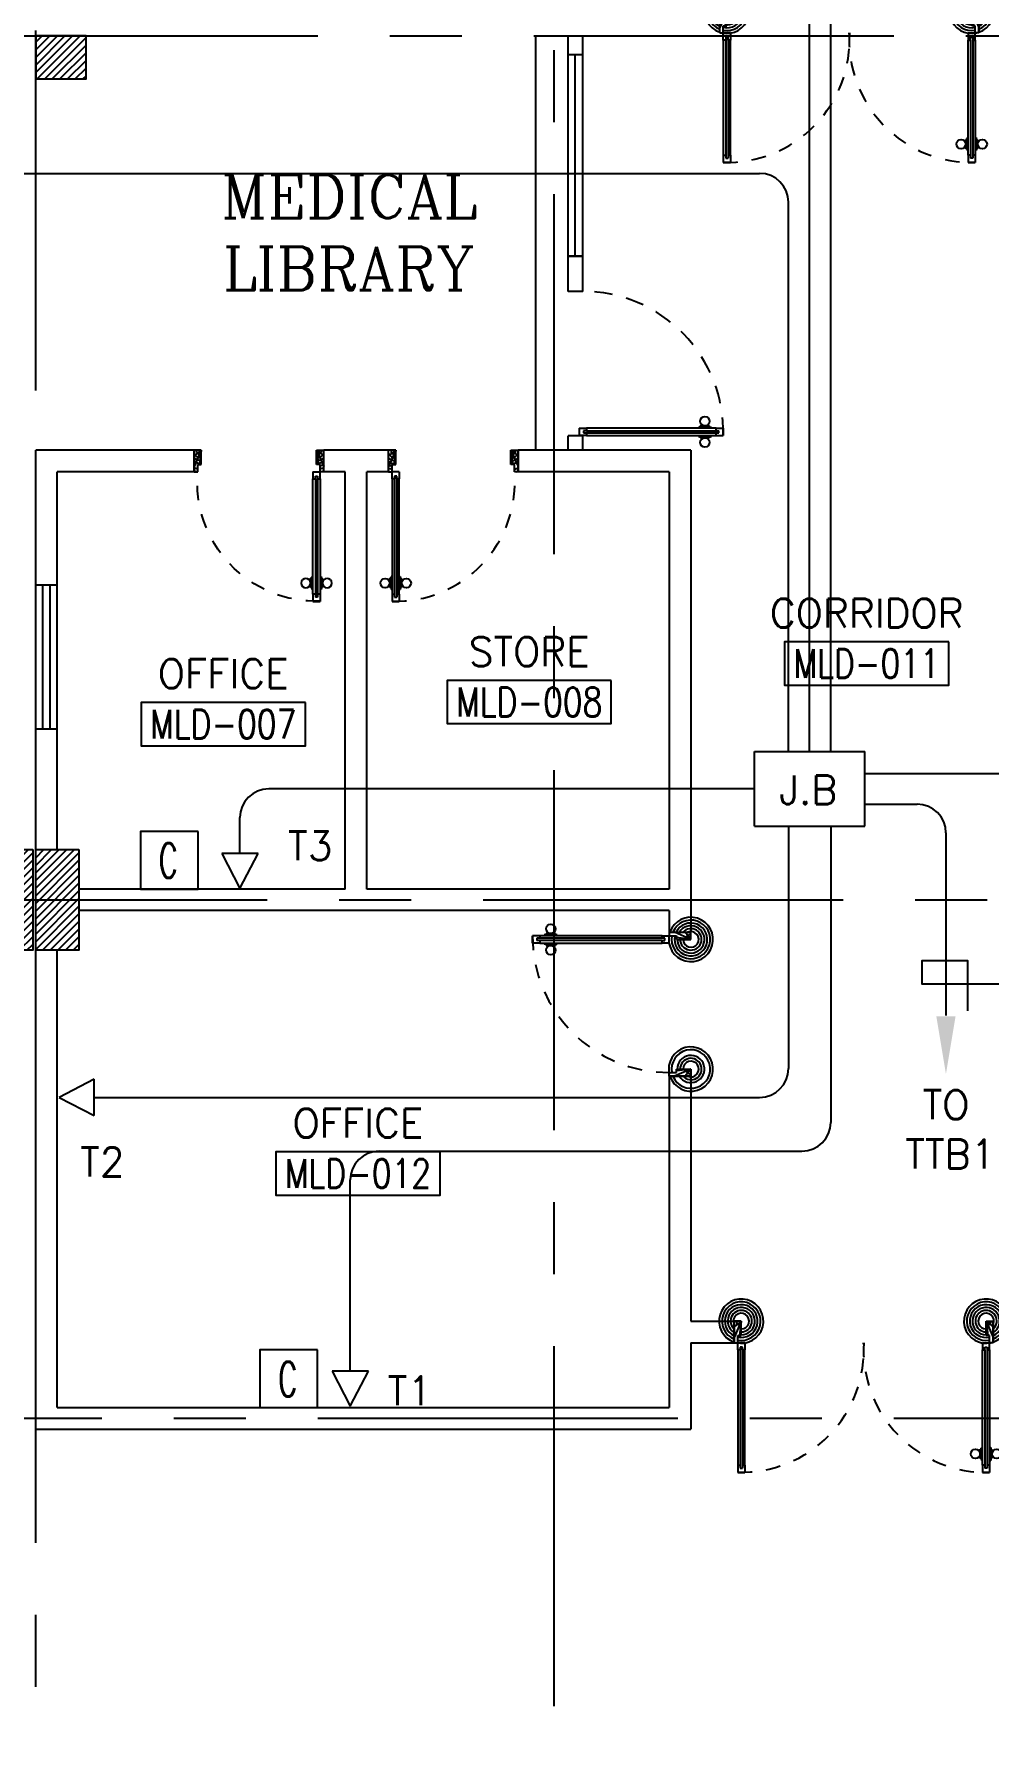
# Model space of a CAD drawing. Extents: x -1.4 to 90.6, y -12.3 to 78.9.
# Drawn here: x 52.18 to 58.81, y 22.35 to 34.25 of the extents above; entities that cross this region are included whole.
import ezdxf
from ezdxf.enums import TextEntityAlignment as Align

# ---------------------------------------------------------------- set-up
doc = ezdxf.new("R2010")
doc.units = 0
doc.header["$MEASUREMENT"] = 0
doc.linetypes.add('CENTERX2', pattern=[4, 2.5, -0.5, 0.5, -0.5])
doc.linetypes.add('HIDDEN', pattern=[0.375, 0.25, -0.125])
for name, color, linetype in [('AXES', 11, 'CENTERX2'), ('COL', 11, 'CONTINUOUS'), ('DIM', 11, 'CONTINUOUS'), ('DOOR', 11, 'CONTINUOUS'), ('E-CO', 6, 'CONTINUOUS'), ('E-TEL', 4, 'CONTINUOUS'), ('E-TEXT', 2, 'CONTINUOUS'), ('E-WIRE', 4, 'CONTINUOUS'), ('EJ', 11, 'CONTINUOUS'), ('HAT', 11, 'CONTINUOUS'), ('RM-BOX', 11, 'CONTINUOUS'), ('RM-NAME', 11, 'CONTINUOUS'), ('RM-NO', 11, 'CONTINUOUS'), ('WALL', 11, 'CONTINUOUS'), ('WIN', 11, 'CONTINUOUS')]:
    doc.layers.add(name, color=color, linetype=linetype)
doc.styles.add('ROMANC', font='romanc', dxfattribs={"height": 0.1})
doc.styles.add('ROMANS', font='ROMANS.shx', dxfattribs={"width": 0.6})
doc.styles.get("Standard").update_dxf_attribs({"font": 'TXT.shx'})

# ---------------------------------------------------------------- blocks, each defined once
blk = doc.blocks.new('A$C272A55A0')
at = {"layer": 'DOOR', "color": 0, "linetype": 'ByBlock'}
for p, q in [((0, 900), (0, 1050)), ((50, 1050), (0, 1050)), ((50, 950), (50, 1050)), ((1750, 950), (1750, 1050)), ((1750, 1050), (1800, 1050)), ((1800, 1050), (1800, 900)), ((0, 900), (25, 900)), ((25, 950), (50, 950)), ((25, 900), (25, 950)), ((75, 900), (25, 900)), ((25, 850), (25, 900)), ((42, 850), (25, 850)), ((58, 870), (42, 870)), ((42, 870), (42, 850)), ((58, 850), (58, 870)), ((75, 850), (58, 850)), ((75, 900), (75, 850)), ((1725, 900), (1775, 900)), ((1725, 900), (1725, 850)), ((1725, 850), (1742, 850)), ((1742, 870), (1758, 870)), ((1742, 850), (1742, 870)), ((1775, 950), (1750, 950)), ((1758, 870), (1758, 850)), ((1758, 850), (1775, 850)), ((1775, 900), (1775, 950)), ((1800, 900), (1775, 900)), ((1775, 850), (1775, 900)), ((1718, 160), (1709, 160)), ((1709, 95), (1709, 160)), ((1725, 173), (1718, 173)), ((1718, 173), (1718, 83)), ((1718, 95), (1718, 160)), ((1775, 173), (1782, 173)), ((1782, 173), (1782, 83)), ((1782, 160), (1791, 160)), ((1782, 95), (1782, 160)), ((1791, 95), (1791, 160)), ((25, 50), (42, 50)), ((25, 50), (25, 0)), ((25, 0), (75, 0)), ((75, 0), (25, 0)), ((42, 50), (42, 30)), ((42, 30), (58, 30)), ((58, 50), (75, 50)), ((58, 50), (58, 30)), ((75, 50), (75, 0)), ((1718, 95), (1709, 95)), ((1725, 83), (1718, 83)), ((1742, 50), (1725, 50)), ((1725, 50), (1725, 0)), ((1775, 0), (1725, 0)), ((1725, 0), (1775, 0)), ((1742, 50), (1742, 30)), ((1758, 30), (1742, 30)), ((1775, 50), (1758, 50)), ((1758, 50), (1758, 30)), ((1775, 83), (1782, 83)), ((1775, 50), (1775, 0)), ((1782, 95), (1791, 95))]:
    blk.add_line(p, q, dxfattribs=at)
at = {"layer": 'DOOR', "color": 9, "linetype": 'ByBlock'}
for p, q in [((50, 1050), (0, 1010)), ((50, 1050), (0, 937)), ((50, 1050), (37, 950)), ((1750, 1050), (1800, 1010)), ((1750, 1050), (1800, 937)), ((1750, 1050), (1763, 950))]:
    blk.add_line(p, q, dxfattribs=at)
at = {"layer": 'DOOR', "linetype": 'ByBlock'}
for p, q in [((25, 850), (25, 50)), ((42, 850), (42, 50)), ((58, 850), (58, 50)), ((75, 50), (75, 850)), ((1725, 50), (1725, 850)), ((1742, 850), (1742, 50)), ((1758, 850), (1758, 50)), ((1775, 850), (1775, 50))]:
    blk.add_line(p, q, dxfattribs=at)
at = {"layer": 'DOOR', "color": 0, "linetype": 'ByBlock'}
for centre in [(1676, 128), (1824, 128)]:
    blk.add_circle(centre, 32.4, dxfattribs=at)
at = {"layer": 'DOOR', "color": 9, "linetype": 'ByBlock'}
for centre, radius, start, end in [((50, 1050), 54.4, 203.2074, 270), ((50, 1050), 74.4, 227.7764, 270), ((50, 1050), 94.4, 238.0182, 270), ((50, 1050), 34.4, 180, 270), ((50, 1050), 14.4, 180, 270), ((1750, 1050), 14.4, 270, 0), ((1750, 1050), 34.4, 270, 0), ((1750, 1050), 54.4, 270, 336.7926), ((1750, 1050), 74.4, 270, 312.2236), ((1750, 1050), 94.4, 270, 301.9818), ((50, 1050), 114, 244.0838, 257.3774), ((50, 1050), 134, 248.1598, 259.28), ((50, 1050), 154, 251.1053, 256.2858), ((1750, 1050), 114, 282.6226, 295.9162), ((1750, 1050), 134, 280.72, 291.8402), ((1750, 1050), 154, 283.7142, 288.8947)]:
    blk.add_arc(centre, radius, start, end, dxfattribs=at)
at = {"layer": 'DOOR', "linetype": 'HIDDEN', "ltscale": 0.5}
for centre, start, end in [((50, 851), 268.3174, 3.2965), ((1750, 851), 176.7035, 271.6826)]:
    blk.add_arc(centre, 851, start, end, dxfattribs=at)
at = {"layer": 'WALL', "linetype": 'ByBlock'}
blk.add_line((1800, 900), (1800, 1050), dxfattribs=at)
blk = doc.blocks.new('RM1')
at = {"layer": 'RM-BOX'}
blk.add_lwpolyline([(570, -200), (-570, -200), (-570, -500), (570, -500)], close=True, dxfattribs=at)
at = {"layer": 'RM-NAME', "style": 'ROMANS'}
for tag, p in [('ROOMNAME1', (0, 324)), ('ROOMNAME2', (0, 0))]:
    blk.add_attdef(tag, text='', height=200, dxfattribs=at).set_placement(p, align=Align.MIDDLE)
at = {"layer": 'RM-NO', "style": 'ROMANS', "width": 0.8}
blk.add_attdef('ROOMNO', text='', height=200, dxfattribs=at).set_placement((0, -350), align=Align.MIDDLE)
blk = doc.blocks.new('C11')
at = {"layer": 'HAT'}
h = blk.add_hatch(dxfattribs=at)
h.set_pattern_fill('ANSI31', color=256, scale=300, style=0)
h.set_pattern_definition([(45, (-383765.23, -62181), (-26.5165043, 26.5165043), [])])
h.paths.add_polyline_path([(-20, 350), (-20, 700), (-320, 700), (-320, 350)])
h.paths.add_polyline_path([(-320, 0), (-20, 0), (-20, 350), (-320, 350)])
h = blk.add_hatch(dxfattribs=at)
h.set_pattern_fill('ANSI31', color=256, scale=300, style=0)
h.set_pattern_definition([(45, (-383445.23, -62181), (-26.5165043, 26.5165043), [])])
h.paths.add_polyline_path([(300, 350), (300, 700), (0, 700), (0, 350)])
h.paths.add_polyline_path([(0, 0), (300, 0), (300, 350), (0, 350)])
at = {"layer": 'COL'}
for points in [[(-20, 700), (-20, 0), (-320, 0), (-320, 700)], [(300, 700), (300, 0), (0, 0), (0, 700)]]:
    blk.add_lwpolyline(points, close=True, dxfattribs=at)
blk = doc.blocks.new('DOOR90')
at = {"layer": 'DOOR', "color": 7, "linetype": 'ByBlock'}
for p, q in [((-150, 0), (0, 0)), ((-150, 0), (-150, -25)), ((0, -50), (-114, 0)), ((0, -50), (-40, 0)), ((0, -50), (0, 0)), ((-1000, -25), (-1050, -25)), ((-1050, -75), (-1050, -25)), ((-1050, -25), (-1050, -75)), ((-1000, -75), (-1050, -75)), ((-1000, -42), (-1020, -42)), ((-1020, -42), (-1020, -58)), ((-1000, -58), (-1020, -58)), ((-1000, -25), (-1000, -42)), ((-1000, -58), (-1000, -75)), ((-878, -18), (-968, -18)), ((-968, -25), (-968, -18)), ((-968, -75), (-968, -82)), ((-878, -82), (-968, -82)), ((-955, -9), (-890, -9)), ((-955, -18), (-955, -9)), ((-955, -18), (-890, -18)), ((-955, -82), (-890, -82)), ((-955, -82), (-955, -91)), ((-955, -91), (-890, -91)), ((-890, -18), (-890, -9)), ((-890, -82), (-890, -91)), ((-878, -25), (-878, -18)), ((-878, -75), (-878, -82)), ((-200, -25), (-150, -25)), ((-200, -42), (-200, -25)), ((-180, -42), (-200, -42)), ((-200, -58), (-180, -58)), ((-200, -75), (-200, -58)), ((-150, -75), (-200, -75)), ((-180, -58), (-180, -42)), ((-150, -25), (-100, -25)), ((-150, -75), (-150, -25)), ((-100, -25), (-100, -50)), ((0, -50), (-100, -37)), ((-100, -50), (0, -50)), ((-150, -875), (-100, -875)), ((-150, -900), (-150, -875)), ((-150, -900), (0, -900)), ((0, -900), (-150, -900)), ((0, -850), (-114, -900)), ((-100, -875), (-100, -850)), ((0, -850), (-100, -863)), ((-100, -850), (0, -850)), ((0, -850), (-40, -900)), ((0, -850), (0, -900))]:
    blk.add_line(p, q, dxfattribs=at)
at = {"layer": 'DOOR', "linetype": 'ByBlock'}
for p, q in [((-200, -25), (-1000, -25)), ((-200, -42), (-1000, -42)), ((-200, -58), (-1000, -58)), ((-1000, -75), (-200, -75))]:
    blk.add_line(p, q, dxfattribs=at)
at = {"layer": 'DOOR', "color": 7, "linetype": 'ByBlock'}
for centre in [(-923, 24), (-923, -124)]:
    blk.add_circle(centre, 32.4, dxfattribs=at)
for centre, radius, start, end in [((0, -50), 154, 161.1053, 166.2858), ((0, -50), 94.4, 148.0182, 180), ((0, -50), 134, 158.1598, 169.28), ((0, -50), 114, 154.0838, 167.3774), ((0, -50), 74.4, 137.7764, 180), ((0, -50), 54.4, 113.2074, 180), ((0, -50), 34.4, 90, 180), ((0, -50), 14.4, 90, 180), ((0, -850), 154, 193.7142, 198.8947), ((0, -850), 134, 190.72, 201.8402), ((0, -850), 94.4, 180, 211.9818), ((0, -850), 74.4, 180, 222.2236), ((0, -850), 54.4, 180, 246.7926), ((0, -850), 34.4, 180, 270), ((0, -850), 14.4, 180, 270)]:
    blk.add_arc(centre, radius, start, end, dxfattribs=at)
at = {"layer": 'DOOR', "linetype": 'HIDDEN', "ltscale": 0.5}
blk.add_arc((-222, -50), 828, 178.2701, 275.003, dxfattribs=at)
blk = doc.blocks.new('DOOR1000')
at = {"layer": 'DOOR', "color": 7, "linetype": 'ByBlock'}
for p, q in [((-150, 0), (0, 0)), ((-150, 0), (-150, -25)), ((0, -50), (-114, 0)), ((0, -50), (-40, 0)), ((0, -50), (0, 0)), ((-1100, -25), (-1100, -75)), ((-1100, -75), (-1100, -25)), ((-1050, -25), (-1100, -25)), ((-1050, -75), (-1100, -75)), ((-1070, -42), (-1070, -58)), ((-1050, -42), (-1070, -42)), ((-1050, -58), (-1070, -58)), ((-1050, -25), (-1050, -42)), ((-1050, -58), (-1050, -75)), ((-1018, -25), (-1018, -18)), ((-928, -18), (-1018, -18)), ((-1018, -75), (-1018, -82)), ((-928, -82), (-1018, -82)), ((-1005, -18), (-1005, -9)), ((-1005, -9), (-940, -9)), ((-1005, -18), (-940, -18)), ((-1005, -82), (-1005, -91)), ((-1005, -82), (-940, -82)), ((-1005, -91), (-940, -91)), ((-940, -18), (-940, -9)), ((-940, -82), (-940, -91)), ((-928, -25), (-928, -18)), ((-928, -75), (-928, -82)), ((-200, -25), (-150, -25)), ((-200, -42), (-200, -25)), ((-180, -42), (-200, -42)), ((-200, -58), (-180, -58)), ((-200, -75), (-200, -58)), ((-150, -75), (-200, -75)), ((-180, -58), (-180, -42)), ((-150, -25), (-100, -25)), ((-150, -75), (-150, -25)), ((-100, -25), (-100, -50)), ((0, -50), (-100, -37)), ((-100, -50), (0, -50)), ((0, -950), (-114, -1000)), ((-100, -975), (-100, -950)), ((0, -950), (-100, -963)), ((-100, -950), (0, -950)), ((0, -950), (-40, -1000)), ((0, -950), (0, -1000)), ((-150, -975), (-100, -975)), ((-150, -1000), (-150, -975)), ((-150, -1000), (0, -1000)), ((0, -1000), (-150, -1000))]:
    blk.add_line(p, q, dxfattribs=at)
at = {"layer": 'DOOR', "linetype": 'ByBlock'}
for p, q in [((-200, -25), (-1050, -25)), ((-200, -42), (-1050, -42)), ((-200, -58), (-1050, -58)), ((-1050, -75), (-200, -75))]:
    blk.add_line(p, q, dxfattribs=at)
at = {"layer": 'DOOR', "color": 7, "linetype": 'ByBlock'}
for centre in [(-973, 24), (-973, -124)]:
    blk.add_circle(centre, 32.4, dxfattribs=at)
for centre, radius, start, end in [((0, -50), 154, 161.1053, 166.2858), ((0, -50), 94.4, 148.0182, 180), ((0, -50), 134, 158.1598, 169.28), ((0, -50), 114, 154.0838, 167.3774), ((0, -50), 74.4, 137.7764, 180), ((0, -50), 54.4, 113.2074, 180), ((0, -50), 34.4, 90, 180), ((0, -50), 14.4, 90, 180), ((0, -950), 94.4, 180, 211.9818), ((0, -950), 74.4, 180, 222.2236), ((0, -950), 54.4, 180, 246.7926), ((0, -950), 34.4, 180, 270), ((0, -950), 14.4, 180, 270), ((0, -950), 154, 193.7142, 198.8947), ((0, -950), 134, 190.72, 201.8402)]:
    blk.add_arc(centre, radius, start, end, dxfattribs=at)
at = {"layer": 'DOOR', "linetype": 'HIDDEN', "ltscale": 0.5}
blk.add_arc((-150, -25), 950, 180, 270, dxfattribs=at)

msp = doc.modelspace()

# ---------------------------------------------------------------- hatches: boundary and pattern name
at = {"layer": 'HAT'}
h = msp.add_hatch(dxfattribs=at)
h.set_pattern_fill('ANSI31', color=256, scale=0.3, style=0)
h.set_pattern_definition([(45, (-331.203787, -4.59447), (-0.0265165043, 0.0265165043), [])])
h.paths.add_polyline_path([(52.1914, 33.9365), (52.5414, 33.9365), (52.5414, 34.2365), (52.1914, 34.2365)])

# ---------------------------------------------------------------- linework, layer by layer
at = {"layer": 'AXES'}
for p, q in [((52.1914, -0.2278), (52.1914, 77.8997)), ((55.7914, 6.6365), (55.7914, 65.4565)), ((-0.35, 34.2365), (68.3914, 34.2365)), ((-0.7, 28.2365), (68.3914, 28.2365)), ((10.1514, 24.6365), (68.3914, 24.6365))]:
    msp.add_line(p, q, dxfattribs=at)
at = {"layer": 'COL'}
msp.add_lwpolyline([(52.1914, 34.2365), (52.1914, 33.9365), (52.5414, 33.9365), (52.5414, 34.2365)], close=True, dxfattribs=at)
at = {"layer": 'DIM'}
msp.add_line((55.6647, 31.359), (55.6647, 34.2365), dxfattribs=at)
at = {"layer": 'DOOR', "linetype": 'ByBlock'}
for p, q in [((55.9664, 31.5111), (56.0164, 31.5111)), ((55.9664, 31.5111), (55.9664, 31.4611)), ((56.0164, 31.4611), (55.9664, 31.4611)), ((56.0164, 31.4941), (55.9964, 31.4941)), ((55.9964, 31.4941), (55.9964, 31.4781)), ((55.9964, 31.4781), (56.0164, 31.4781)), ((56.9164, 31.5111), (56.0164, 31.5111)), ((56.0164, 31.5111), (56.0164, 31.4941)), ((56.0164, 31.4941), (56.9164, 31.4941)), ((56.0164, 31.4781), (56.9164, 31.4781)), ((56.0164, 31.4781), (56.0164, 31.4611)), ((56.0164, 31.4611), (56.9164, 31.4611)), ((56.7941, 31.5183), (56.8841, 31.5183)), ((56.7941, 31.5111), (56.7941, 31.5183)), ((56.7941, 31.4611), (56.7941, 31.4539)), ((56.7941, 31.4539), (56.8841, 31.4539)), ((56.8715, 31.5273), (56.8067, 31.5273)), ((56.8067, 31.5183), (56.8067, 31.5273)), ((56.8715, 31.5183), (56.8067, 31.5183)), ((56.8715, 31.4539), (56.8067, 31.4539)), ((56.8067, 31.4539), (56.8067, 31.4449)), ((56.8715, 31.4449), (56.8067, 31.4449)), ((56.8715, 31.5183), (56.8715, 31.5273)), ((56.8715, 31.4539), (56.8715, 31.4449)), ((56.8841, 31.5111), (56.8841, 31.5183)), ((56.8841, 31.4611), (56.8841, 31.4539)), ((56.9164, 31.5111), (56.9664, 31.5111)), ((56.9164, 31.4941), (56.9164, 31.5111)), ((56.9164, 31.4941), (56.9364, 31.4941)), ((56.9164, 31.4781), (56.9364, 31.4781)), ((56.9164, 31.4611), (56.9164, 31.4781)), ((56.9164, 31.4611), (56.9664, 31.4611)), ((56.9664, 31.4611), (56.9664, 31.5111))]:
    msp.add_line(p, q, dxfattribs=at)
at = {"layer": 'DOOR', "color": 97, "linetype": 'ByBlock'}
for p, q in [((56.9364, 31.4781), (56.9364, 31.4941)), ((56.9664, 31.5111), (56.9664, 31.4611))]:
    msp.add_line(p, q, dxfattribs=at)
at = {"layer": 'DOOR', "linetype": 'ByBlock'}
for centre in [(56.8391, 31.5597), (56.8391, 31.4126)]:
    msp.add_circle(centre, 0.0324, dxfattribs=at)
at = {"layer": 'DOOR', "linetype": 'HIDDEN', "ltscale": 0.5}
msp.add_arc((55.9917, 31.4861), 0.975, 358.53072, 90.01883, dxfattribs=at)
at = {"layer": 'E-CO', "color": 4}
for points in [[(53.3189, 28.7115), (52.9189, 28.7115), (52.9189, 28.3115), (53.3189, 28.3115)], [(54.1486, 25.1115), (53.7486, 25.1115), (53.7486, 24.7115), (54.1486, 24.7115)]]:
    msp.add_lwpolyline(points, close=True, dxfattribs=at)
at = {"layer": 'E-TEL', "color": 4}
for p, q in [((57.1828, 29.2664), (57.9489, 29.2664)), ((57.1828, 28.7485), (57.1828, 29.2664)), ((57.9489, 28.7485), (57.9489, 29.2664)), ((57.1828, 28.7485), (57.9489, 28.7485)), ((53.7364, 28.558), (53.4838, 28.558)), ((53.4838, 28.558), (53.6101, 28.3158)), ((53.6101, 28.3158), (53.7364, 28.558)), ((53.6101, 28.3158), (53.6101, 28.3158)), ((52.5963, 26.9908), (52.3541, 26.8645)), ((52.5963, 26.7382), (52.5963, 26.9908)), ((52.3541, 26.8645), (52.3541, 26.8645)), ((52.3541, 26.8645), (52.5963, 26.7382)), ((54.5026, 24.963), (54.2501, 24.963)), ((54.2501, 24.963), (54.3763, 24.7208)), ((54.3763, 24.7208), (54.5026, 24.963)), ((54.3763, 24.7208), (54.3763, 24.7208))]:
    msp.add_line(p, q, dxfattribs=at)
at = {"layer": 'E-TEXT', "color": 11}
msp.add_lwpolyline([(59.2281, 27.6511), (58.3488, 27.6511), (58.3488, 27.8152), (58.6617, 27.8152), (58.6617, 27.4663)], dxfattribs=at)
at = {"layer": 'E-WIRE', "color": 4}
for p, q in [((57.7128, 29.2664), (57.7128, 36.769)), ((57.5658, 29.2664), (57.5658, 35.936)), ((51.0755, 33.2806), (57.2188, 33.2806)), ((57.4188, 29.2664), (57.4188, 33.0806)), ((57.9489, 29.1139), (60.2749, 29.1139)), ((57.1828, 29.0075), (53.8101, 29.0075)), ((53.6101, 28.558), (53.6101, 28.8075)), ((57.9489, 28.901), (58.3128, 28.901)), ((57.4188, 28.7485), (57.4188, 27.0645)), ((57.7128, 28.7485), (57.7128, 26.6913)), ((58.5128, 28.701), (58.5128, 27.4331)), ((52.5963, 26.8645), (57.2188, 26.8645)), ((54.5763, 26.4913), (57.5128, 26.4913)), ((54.3763, 24.963), (54.3763, 26.2913))]:
    msp.add_line(p, q, dxfattribs=at)
for centre, start, end in [((57.2188, 33.0806), 0, 90), ((53.8101, 28.8075), 90, 180), ((58.3128, 28.701), 0, 90), ((57.2188, 27.0645), 270, 0), ((57.5128, 26.6913), 270, 0), ((54.5763, 26.2913), 90, 180)]:
    msp.add_arc(centre, 0.2, start, end, dxfattribs=at)
msp.add_solid([(58.5795, 27.4269), (58.4462, 27.4269), (58.5128, 27.0269)], dxfattribs=at)
at = {"layer": 'WALL'}
for p, q in [((52.1914, 30.4228), (52.1914, 31.359)), ((53.2914, 31.359), (52.1914, 31.359)), ((53.2914, 31.209), (53.2914, 31.359)), ((54.6414, 31.359), (54.1914, 31.359)), ((56.7414, 31.359), (55.5414, 31.359)), ((55.5414, 31.209), (55.5414, 31.359)), ((56.7414, 31.359), (56.7414, 28.0115)), ((52.3414, 30.4228), (52.3414, 31.209)), ((53.2914, 31.209), (52.3414, 31.209)), ((54.3414, 31.209), (54.1914, 31.209)), ((54.3414, 28.3115), (54.3414, 31.209)), ((54.4914, 28.3115), (54.4914, 31.209)), ((54.6414, 31.209), (54.4914, 31.209)), ((56.5914, 31.209), (55.5414, 31.209)), ((56.5914, 31.209), (56.5914, 28.3115)), ((52.1914, 30.4228), (52.3414, 30.4228)), ((52.1914, 29.4228), (52.3414, 29.4228)), ((52.1914, 28.4865), (52.1914, 29.4228)), ((52.3414, 28.5865), (52.3414, 29.4228)), ((54.3414, 28.3115), (52.4914, 28.3115)), ((56.5914, 28.3115), (54.4914, 28.3115)), ((56.5914, 28.1615), (52.4914, 28.1615)), ((56.5914, 28.1615), (56.5914, 28.0115)), ((52.1914, 24.5615), (52.1914, 27.9865)), ((56.5914, 28.0115), (56.7414, 28.0115)), ((52.3414, 24.7115), (52.3414, 27.8865)), ((56.5914, 27.0115), (56.5914, 24.7115)), ((56.5914, 27.0115), (56.7414, 27.0115)), ((56.7414, 27.0115), (56.7414, 25.3115)), ((56.7414, 25.3115), (57.0414, 25.3115)), ((57.0414, 25.3115), (57.0414, 25.1615)), ((56.7414, 25.1615), (56.7414, 24.5615)), ((56.7414, 25.1615), (57.0414, 25.1615)), ((52.3414, 24.7115), (56.5914, 24.7115)), ((52.1914, 24.5615), (56.7414, 24.5615))]:
    msp.add_line(p, q, dxfattribs=at)
at = {"layer": 'WIN'}
for p, q in [((55.8882, 32.4611), (55.8882, 34.2365)), ((55.9914, 32.4611), (55.9914, 34.2365)), ((55.8882, 34.1064), (55.9914, 34.1064)), ((55.9382, 32.7064), (55.9382, 34.1064)), ((55.9914, 32.7064), (55.8882, 32.7064)), ((55.8882, 32.7064), (55.9914, 32.7064)), ((55.9914, 32.4611), (55.8882, 32.4611)), ((55.8882, 31.359), (55.8882, 31.459)), ((55.9914, 31.459), (55.8882, 31.459)), ((55.9914, 31.359), (55.9914, 31.459)), ((55.9914, 31.359), (55.8882, 31.359)), ((52.1914, 29.4228), (52.1914, 30.4228)), ((52.2414, 29.4228), (52.2414, 30.4228)), ((52.2914, 29.4228), (52.2914, 30.4228)), ((52.3414, 29.4228), (52.3414, 30.4228))]:
    msp.add_line(p, q, dxfattribs=at)

# ---------------------------------------------------------------- block references
at = {"layer": 'DOOR', "color": 0, "xscale": 0.001000000047497451, "yscale": 0.0009999999892897904, "zscale": 0.001}
for p in [(56.9415, 33.3562), (57.0414, 24.2612)]:
    msp.add_blockref('A$C272A55A0', p, dxfattribs=at)
at = {"layer": 'DOOR', "yscale": 0.0009999999892897904, "zscale": 0.001}
for p, xscale, rotation in [((54.1914, 31.359), -0.0009999999892897904, 270), ((54.6414, 31.359), 0.0009999999892897904, 90)]:
    msp.add_blockref('DOOR90', p, dxfattribs=dict(at, xscale=xscale, rotation=rotation))
at = {"layer": 'DOOR', "xscale": 0.001000000047497451, "yscale": 0.0009999999892897904, "zscale": 0.001}
msp.add_blockref('DOOR1000', (56.7414, 28.0115), dxfattribs=at)
at = {"layer": 'EJ', "color": 2, "linetype": 'ByBlock', "xscale": 0.001000000047497451, "yscale": 0.0009999999892897904, "zscale": 0.001}
msp.add_blockref('C11', (52.1914, 27.8865), dxfattribs=at)
at = {"layer": 'HAT', "xscale": 0.001000000047497451, "yscale": 0.0009999999892897904, "zscale": 0.001}
for p, values in [((55.619, 29.9598), {'ROOMNO': 'MLD-008', 'ROOMNAME2': 'STORE'}), ((53.494, 29.8068), {'ROOMNO': 'MLD-007', 'ROOMNAME2': 'OFFICE'}), ((54.4296, 26.6859), {'ROOMNO': 'MLD-012', 'ROOMNAME2': 'OFFICE'})]:
    msp.add_blockref('RM1', p, dxfattribs=at).add_auto_attribs(values)
at = {"layer": 'WALL', "xscale": 0.001000000047497451, "yscale": 0.0009999999892897904, "zscale": 0.001}
msp.add_blockref('RM1', (57.9626, 30.2269), dxfattribs=at).add_auto_attribs({'ROOMNO': 'MLD-011', 'ROOMNAME2': 'CORRIDOR'})

# ---------------------------------------------------------------- texts
at = {"layer": 'E-CO', "color": 2, "style": 'ROMANS', "width": 0.6}
for p in [(53.0473, 28.3888), (53.8769, 24.7888)]:
    msp.add_text('C', height=0.24, dxfattribs=at).set_placement(p)
at = {"layer": 'E-TEXT', "color": 4}
msp.add_text('J.B', height=0.2, dxfattribs=at).set_placement((57.5566, 29.0004), align=Align.MIDDLE)
for s, p in [('T3', (53.9442, 28.5118, -2.4)), ('TO ', (58.3502, 26.7137, -2.4)), ('TTB1', (58.2299, 26.3714, -2.4)), ('T2', (52.4998, 26.3163, -2.4)), ('T1', (54.635, 24.7271, -2.4))]:
    msp.add_text(s, height=0.2, dxfattribs=at).set_placement(p)
at = {"layer": 'RM-NAME', "style": 'ROMANC'}
for s, p in [('MEDICAL', (54.3659, 33.1206)), ('LIBRARY', (54.3659, 32.6206))]:
    msp.add_text(s, height=0.3, dxfattribs=at).set_placement(p, align=Align.MIDDLE)

doc.saveas('drawing.dxf')
